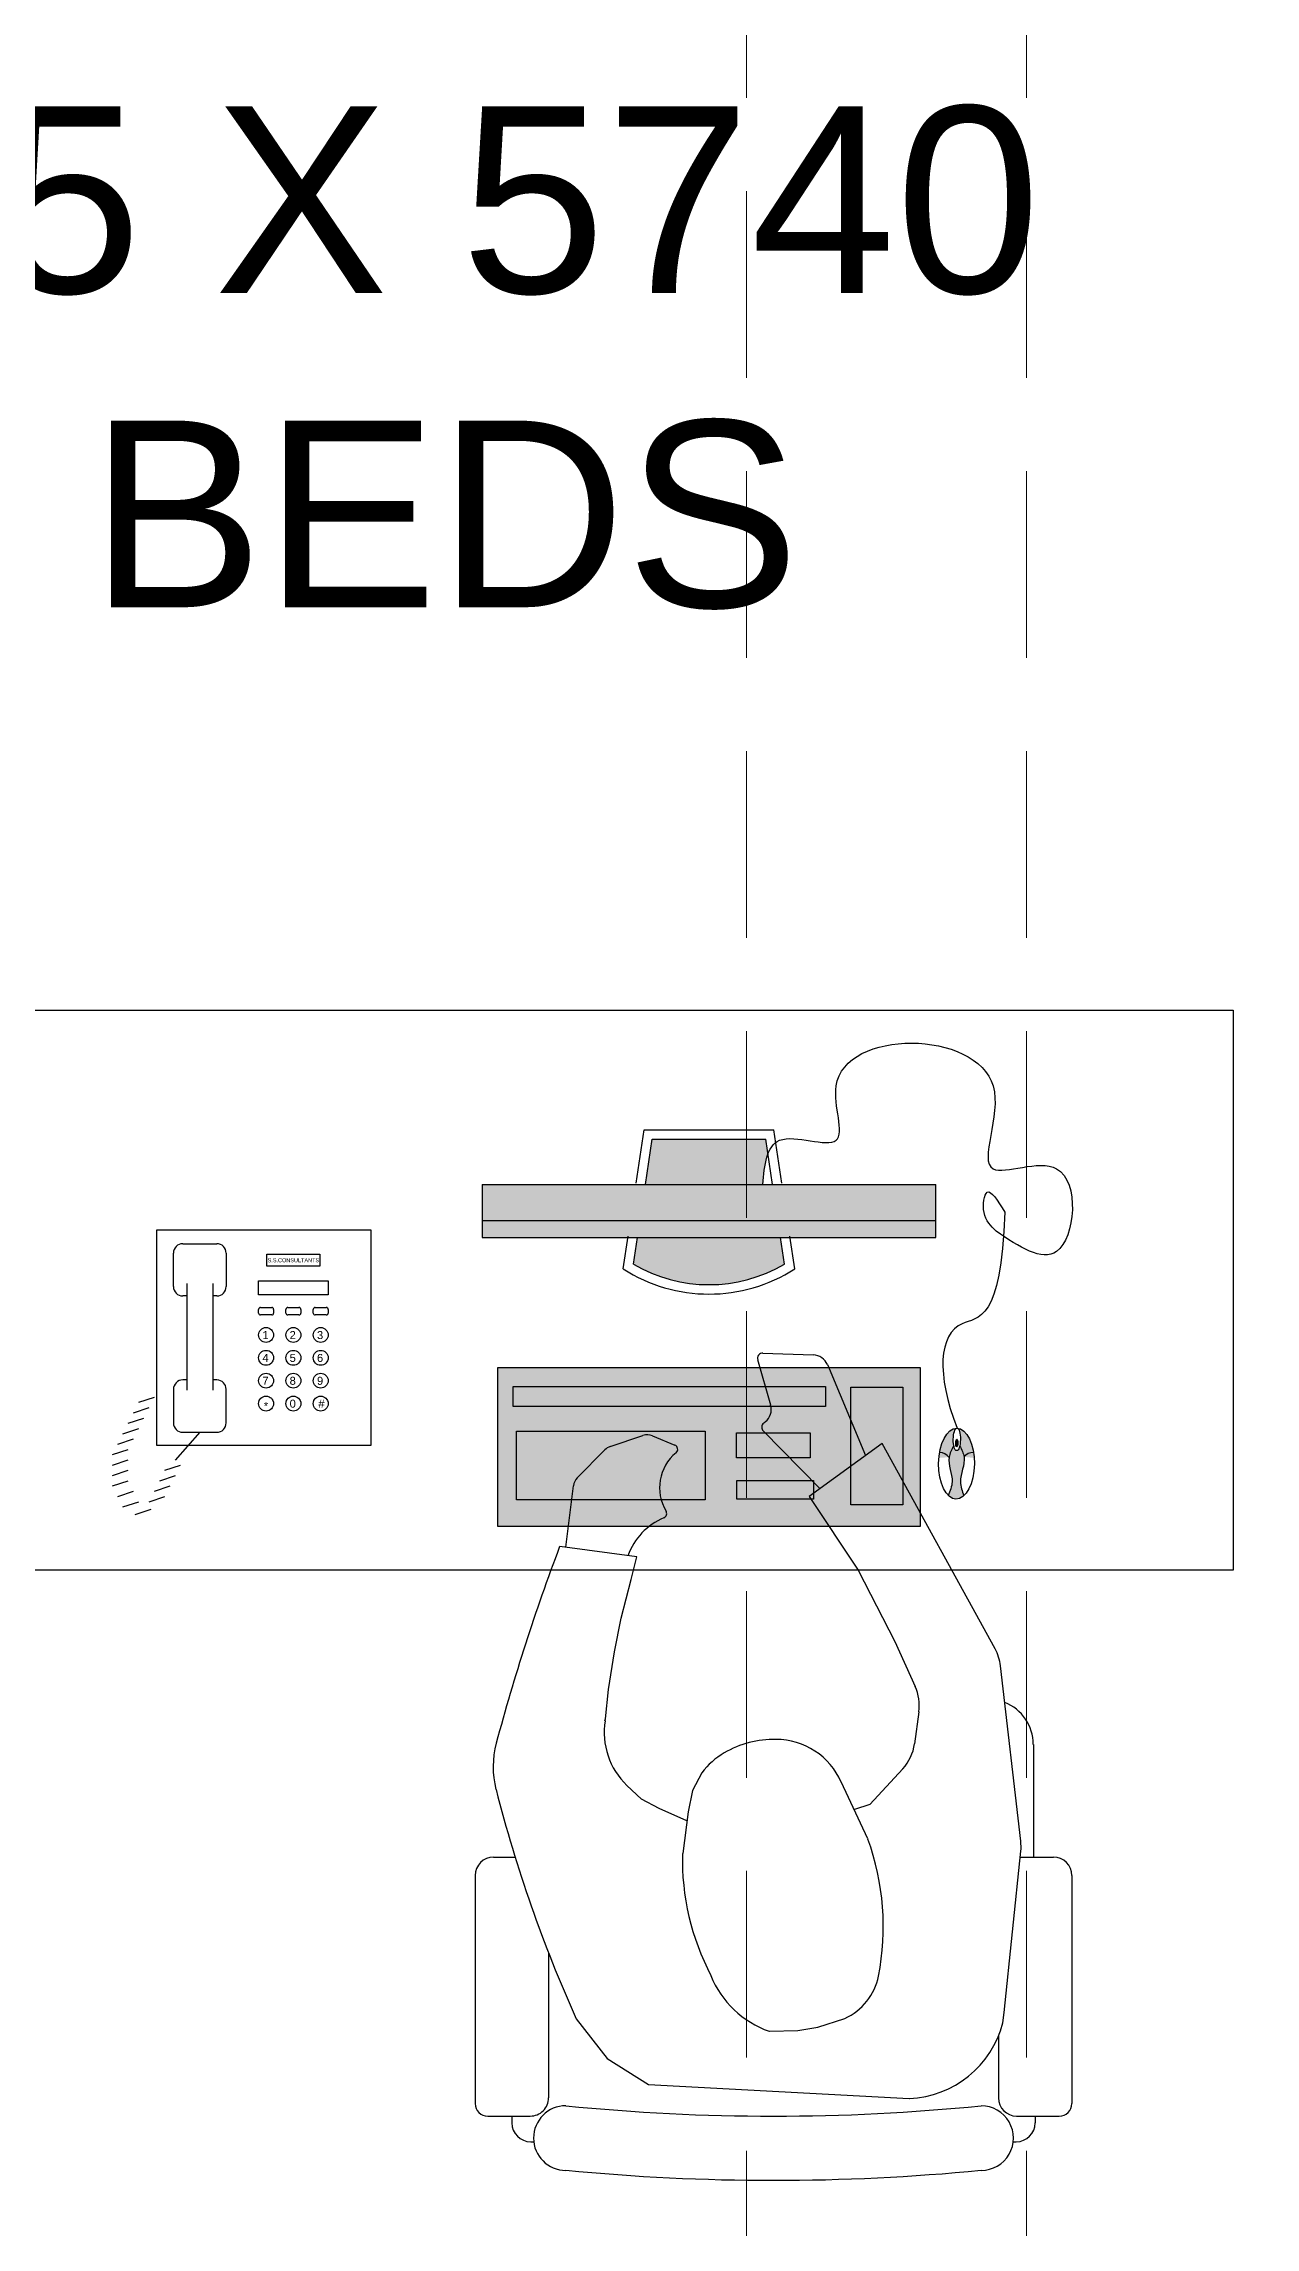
# Model space of a CAD drawing. Extents: x 11034434 to 11724204, y -4674497 to -3911811.
# Drawn here: x 11654036 to 11655334, y -4575535 to -4573195 of the extents above; entities that cross this region are included whole.
import ezdxf

# ---------------------------------------------------------------- set-up
doc = ezdxf.new("R2010")
doc.units = 0
doc.header["$MEASUREMENT"] = 0
doc.linetypes.add('CENTER', pattern=[0])
doc.linetypes.add('HIDDEN', pattern=[0.375, 0.25, -0.125])
doc.layers.get('0').update_dxf_attribs({"color": 251, "linetype": 'CONTINUOUS'})
for name, color, linetype in [('BEAM', 251, 'CONTINUOUS'), ('HATCH', 251, 'CONTINUOUS'), ('HS', 251, 'CONTINUOUS')]:
    doc.layers.add(name, color=color, linetype=linetype)
doc.styles.add('ARIAL', font='arial.ttf', dxfattribs={"width": 0.75})
doc.styles.get("Standard").update_dxf_attribs({"font": 'arial.ttf'})

msp = doc.modelspace()

# ---------------------------------------------------------------- hatches: boundary and pattern name
h = msp.add_hatch(color=256)
h.dxf.hatch_style = 1
h.paths.add_polyline_path([(11654829.7, -4574502.6), (11654825.4, -4574474.3), (11654672, -4574474.3), (11654667.7, -4574502.6, 0.272996)])
edge = h.paths.add_edge_path()
edge.add_spline(control_points=[(11654806.3, -4574417.5), (11654807.5, -4574405.7), (11654808.6, -4574393.9), (11654811.9, -4574384.9)], knot_values=[0, 0, 0, 0, 28.674754, 28.674754, 28.674754, 28.674754], degree=3, periodic=0)
edge.add_line((11654811.9, -4574384.9), (11654809.5, -4574368.9))
edge.add_line((11654809.5, -4574368.9), (11654688, -4574368.9))
edge.add_line((11654688, -4574368.9), (11654680.6, -4574417.5))
edge.add_line((11654680.6, -4574417.5), (11654806.3, -4574417.5))
h = msp.add_hatch(color=256)
h.dxf.hatch_style = 1
h.paths.add_polyline_path([(11654991.7, -4574417.5), (11654505.7, -4574417.5), (11654505.7, -4574456), (11654991.7, -4574456)])
h = msp.add_hatch(color=254)
h.dxf.hatch_style = 1
h.set_gradient(color1=(209, 209, 209), color2=(191, 191, 191), one_color=1, tint=0.75, name='INVCYLINDER')
h.paths.add_polyline_path([(11654505.7, -4574474.3), (11654505.7, -4574456), (11654991.7, -4574456), (11654991.7, -4574474.3)])
h = msp.add_hatch(color=256)
h.dxf.hatch_style = 1
h.paths.add_polyline_path([(11654956.5, -4574634.7), (11654900.9, -4574634.7), (11654900.9, -4574760.5), (11654956.5, -4574760.5)], flags=16)
h.paths.add_polyline_path([(11654744.7, -4574681.7), (11654542.6, -4574681.7), (11654542.6, -4574755.4), (11654744.7, -4574755.4)], flags=0)
h.paths.add_polyline_path([(11654873.7, -4574634), (11654538.8, -4574634), (11654538.8, -4574655.4), (11654873.7, -4574655.4)], flags=16)
h.paths.add_polyline_path([(11654975, -4574613.6), (11654522.5, -4574613.6), (11654522.5, -4574784), (11654975, -4574784)])
h.paths.add_polyline_path([(11654857.1, -4574683.5), (11654857.1, -4574710.1), (11654778.3, -4574710.1), (11654778.3, -4574683.5)], flags=0)
h.paths.add_polyline_path([(11654538.8, -4574655.4), (11654538.8, -4574634), (11654873.7, -4574634), (11654873.7, -4574655.4)], flags=0)
h.paths.add_polyline_path([(11654860.8, -4574734.7), (11654860.8, -4574754.5), (11654778.7, -4574754.5), (11654778.7, -4574734.7)], flags=16)
h.paths.add_polyline_path([(11654900.9, -4574634.7), (11654956.5, -4574634.7), (11654956.5, -4574760.5), (11654900.9, -4574760.5)], flags=0)
h.paths.add_polyline_path([(11654744.7, -4574681.7), (11654744.7, -4574755.4), (11654542.6, -4574755.4), (11654542.6, -4574681.7)], flags=16)
h.paths.add_polyline_path([(11654857.1, -4574683.5), (11654778.3, -4574683.5), (11654778.3, -4574710.1), (11654857.1, -4574710.1)], flags=16)
h = msp.add_hatch(color=254)
h.dxf.hatch_style = 1
h.set_gradient(color1=(209, 209, 209), color2=(191, 191, 191), one_color=1, tint=0.75, name='INVCYLINDER')
h.paths.add_polyline_path([(11654956.5, -4574634.7), (11654900.9, -4574634.7), (11654900.9, -4574760.5), (11654956.5, -4574760.5)])
h.paths.add_polyline_path([(11654744.7, -4574681.7), (11654542.6, -4574681.7), (11654542.6, -4574755.4), (11654744.7, -4574755.4)])
h.paths.add_polyline_path([(11654873.7, -4574634), (11654538.8, -4574634), (11654538.8, -4574655.4), (11654873.7, -4574655.4)])
h.paths.add_polyline_path([(11654857.1, -4574683.5), (11654778.3, -4574683.5), (11654778.3, -4574710.1), (11654857.1, -4574710.1)])
h.paths.add_polyline_path([(11654860.8, -4574734.7), (11654778.7, -4574734.7), (11654778.7, -4574754.5), (11654860.8, -4574754.5)])
h = msp.add_hatch(color=256)
h.dxf.hatch_style = 1
edge = h.paths.add_edge_path()
edge.add_arc((11655032.2, -4574717.9), 13.3, 89.2599, 139.4615, ccw=False)
edge.add_ellipse((11655014, -4574716.5), major_axis=(-0.5, -38), ratio=0.504094, start_angle=468.56, end_angle=540)
edge.add_ellipse((11655014.3, -4574690.5), major_axis=(-0.2, -12), ratio=0.321688, start_angle=0, end_angle=180, ccw=False)
edge.add_ellipse((11655014.3, -4574690.5), major_axis=(-0.2, -12), ratio=0.321688, start_angle=180, end_angle=360, ccw=False)
edge.add_ellipse((11655014, -4574716.5), major_axis=(-0.5, -38), ratio=0.504094, start_angle=540, end_angle=612.3014)
edge.add_arc((11654995.7, -4574717.9), 13.2, 38.5528, 89.1748, ccw=False)
edge.add_spline(control_points=[(11655006.1, -4574709.7), (11655004.8, -4574718.1), (11655012.5, -4574732.5), (11655007.2, -4574745.8), (11655005.2, -4574750.6)], knot_values=[0.469472, 0.469472, 0.469472, 0.469472, 1.407484, 1.952314, 1.952314, 1.952314, 1.952314], degree=3, periodic=0)
edge.add_ellipse((11655014, -4574716.5), major_axis=(-0.5, -38), ratio=0.504094, start_angle=334.232, end_angle=385.768)
edge.add_spline(control_points=[(11655021.9, -4574750.8), (11655020, -4574745.9), (11655015, -4574732.4), (11655023.4, -4574717.9), (11655022.1, -4574709.3)], knot_values=[0.450627, 0.450627, 0.450627, 0.450627, 0.995457, 1.95467, 1.95467, 1.95467, 1.95467], degree=3, periodic=0)
h = msp.add_hatch(color=256)
h.dxf.hatch_style = 1
edge = h.paths.add_edge_path()
edge.add_ellipse((11655014.2, -4574694.4), major_axis=(-0.03, -4.1), ratio=0.266102, start_angle=0, end_angle=360)
at = {"layer": 'HATCH', "ltscale": 500}
h = msp.add_hatch(color=251, dxfattribs=at)
h.dxf.hatch_style = 1
h.paths.add_polyline_path([(11633364, -4566323), (11633664, -4566323), (11633664, -4567223), (11633364, -4567223)])
h.paths.add_polyline_path([(11676774, -4570188), (11677674, -4570188), (11677674, -4570488), (11676774, -4570488)])
h.paths.add_polyline_path([(11651189, -4576253), (11651489, -4576253), (11651489, -4577153), (11651189, -4577153)])
h.paths.add_polyline_path([(11673574, -4576253), (11674174, -4576253), (11674174, -4576553), (11673574, -4576553)])
h.paths.add_polyline_path([(11629934, -4558133), (11630684, -4558133), (11630684, -4558433), (11629934, -4558433)])
h.paths.add_polyline_path([(11629934, -4561663), (11630834, -4561663), (11630834, -4561963), (11629934, -4561963)])
h.paths.add_polyline_path([(11666915.7, -4576153), (11667744, -4576153), (11667744, -4576453), (11666915.7, -4576453)])
h.paths.add_polyline_path([(11643159, -4575553), (11643459, -4575553), (11643459, -4576453), (11643159, -4576453)])
h.paths.add_polyline_path([(11636989, -4575703), (11637289, -4575703), (11637289, -4576453), (11636989, -4576453)])
h.paths.add_polyline_path([(11636664, -4576478), (11636964, -4576478), (11636964, -4577228), (11636664, -4577228)])
h.paths.add_polyline_path([(11629934, -4547263), (11630684, -4547263), (11630684, -4547563), (11629934, -4547563)])
h.paths.add_polyline_path([(11676774, -4547263), (11677674, -4547263), (11677674, -4547563), (11676774, -4547563)])
h.paths.add_polyline_path([(11629834, -4566323), (11630134, -4566323), (11630134, -4567223), (11629834, -4567223)])
h.paths.add_polyline_path([(11636664, -4575703), (11636964, -4575703), (11636964, -4576453), (11636664, -4576453)])
h.paths.add_polyline_path([(11676674, -4533533), (11676974, -4533533), (11676974, -4532554.7), (11676674, -4532554.7)])
h.paths.add_polyline_path([(11629934, -4554533), (11630684, -4554533), (11630684, -4554833), (11629934, -4554833)])
h.paths.add_polyline_path([(11658389, -4576253), (11658689, -4576253), (11658689, -4577153), (11658389, -4577153)])
h.paths.add_polyline_path([(11676774, -4527303), (11677674, -4527303), (11677674, -4527603), (11676774, -4527603)])
h.paths.add_polyline_path([(11676774, -4543663), (11677674, -4543663), (11677674, -4543963), (11676774, -4543963)])
h.paths.add_polyline_path([(11629934, -4550933), (11630684, -4550933), (11630684, -4551233), (11629934, -4551233)])
h.paths.add_polyline_path([(11661989, -4570223), (11662289, -4570223), (11662289, -4571123), (11661989, -4571123)])
h.paths.add_polyline_path([(11676774, -4550933), (11677674, -4550933), (11677674, -4551233), (11676774, -4551233)])
h.paths.add_polyline_path([(11634979, -4536533), (11635279, -4536533), (11635279, -4537133), (11634979, -4537133)])
h.paths.add_polyline_path([(11629934, -4536533), (11630834, -4536533), (11630834, -4536833), (11629934, -4536833)])
h.paths.add_polyline_path([(11676774, -4536533), (11677574, -4536533), (11677574, -4536833), (11676774, -4536833)])
h.paths.add_polyline_path([(11673574, -4565263), (11674272.9, -4565263), (11674272.9, -4565563), (11673574, -4565563)])
h.paths.add_polyline_path([(11670744, -4576153), (11671572.3, -4576153), (11671572.3, -4576453), (11670744, -4576453)])
h.paths.add_polyline_path([(11676774, -4558133), (11677674, -4558133), (11677674, -4558433), (11676774, -4558433)])
h.paths.add_polyline_path([(11634979, -4532933), (11635279, -4532933), (11635279, -4533533), (11634979, -4533533)])
h.paths.add_polyline_path([(11635304, -4532933), (11635604, -4532933), (11635604, -4533533), (11635304, -4533533)])
h.paths.add_polyline_path([(11631314, -4532633), (11631614, -4532633), (11631614, -4533533), (11631314, -4533533)])
h.paths.add_polyline_path([(11676774, -4576153), (11677674, -4576153), (11677674, -4576453), (11676774, -4576453)])
h.paths.add_polyline_path([(11649424, -4525003), (11649724, -4525003), (11649724, -4525903), (11649424, -4525903)])
h.paths.add_polyline_path([(11655454, -4525003), (11655754, -4525003), (11655754, -4525903), (11655454, -4525903)])
h.paths.add_polyline_path([(11633364, -4575703), (11633664, -4575703), (11633664, -4576453), (11633364, -4576453)])
h.paths.add_polyline_path([(11635304, -4536533), (11635604, -4536533), (11635604, -4537133), (11635304, -4537133)])
h.paths.add_polyline_path([(11646124, -4525003), (11646424, -4525003), (11646424, -4525903), (11646124, -4525903)])
h.paths.add_polyline_path([(11631314, -4526753), (11631614, -4526753), (11631614, -4527503), (11631314, -4527503)])
h.paths.add_polyline_path([(11634979, -4540133), (11635279, -4540133), (11635279, -4540733), (11634979, -4540733)])
h.paths.add_polyline_path([(11635304, -4540733), (11635604, -4540733), (11635604, -4540133), (11635304, -4540133)])
h.paths.add_polyline_path([(11633364, -4561213), (11633664, -4561213), (11633664, -4561963), (11633364, -4561963)])
h.paths.add_polyline_path([(11634979, -4526753), (11635279, -4526753), (11635279, -4527503), (11634979, -4527503)])
h.paths.add_polyline_path([(11632914, -4576478), (11633664, -4576478), (11633664, -4576778), (11632914, -4576778)])
h.paths.add_polyline_path([(11661989, -4576253), (11662289, -4576253), (11662289, -4577153), (11661989, -4577153)])
h.paths.add_polyline_path([(11633364, -4570223), (11633664, -4570223), (11633664, -4570973), (11633364, -4570973)])
h.paths.add_polyline_path([(11654789, -4576253), (11655089, -4576253), (11655089, -4577153), (11654789, -4577153)])
h.paths.add_polyline_path([(11676774, -4540133), (11677674, -4540133), (11677674, -4540433), (11676774, -4540433)])
h.paths.add_polyline_path([(11629934, -4543663), (11630684, -4543663), (11630684, -4543963), (11629934, -4543963)])
h.paths.add_polyline_path([(11670744, -4576478), (11671344, -4576478), (11671344, -4576778), (11670744, -4576778)])
h.paths.add_polyline_path([(11629659, -4576478), (11630409, -4576478), (11630409, -4576778), (11629659, -4576778)])
h.paths.add_polyline_path([(11667144, -4576478), (11667744, -4576478), (11667744, -4576778), (11667144, -4576778)])
h.paths.add_polyline_path([(11630834, -4540133), (11629934, -4540133), (11629934, -4540433), (11630834, -4540433)])
h.paths.add_polyline_path([(11643159, -4570223), (11643459, -4570223), (11643459, -4571123), (11643159, -4571123)])
h.paths.add_polyline_path([(11647589, -4576253), (11647889, -4576253), (11647889, -4577153), (11647589, -4577153)])
h.paths.add_polyline_path([(11667444, -4570223), (11667744, -4570223), (11667744, -4571123), (11667444, -4571123)])
h.paths.add_polyline_path([(11676774, -4561663), (11677674, -4561663), (11677674, -4561963), (11676774, -4561963)])
h.paths.add_polyline_path([(11676774, -4566923), (11677752.3, -4566923), (11677752.3, -4567223), (11676774, -4567223)])
h.paths.add_polyline_path([(11637734, -4526603), (11638034, -4526603), (11638034, -4527503), (11637734, -4527503)])
edge = h.paths.add_edge_path()
edge.add_line((11658239, -4526603), (11658239, -4527503))
edge.add_line((11670744, -4567223), (11671722.3, -4567223))
edge.add_line((11636664, -4561213), (11636664, -4561963))
edge.add_line((11658539, -4533533), (11658539, -4532633))
edge.add_line((11636964, -4570973), (11636964, -4570223))
edge.add_line((11636989, -4570223), (11636989, -4570973))
h.paths.add_polyline_path([(11655454, -4566923), (11656354, -4566923), (11656354, -4567223), (11655454, -4567223)], flags=17)
h.paths.add_polyline_path([(11640094, -4566323), (11640394, -4566323), (11640394, -4567223), (11640094, -4567223)], flags=17)
h.paths.add_polyline_path([(11636989, -4566473), (11637289, -4566473), (11637289, -4567223), (11636989, -4567223)], flags=17)
h.paths.add_polyline_path([(11636989, -4570223), (11637289, -4570223), (11637289, -4570973), (11636989, -4570973)], flags=17)
h.paths.add_polyline_path([(11645445.7, -4566923), (11646424, -4566923), (11646424, -4567223), (11645445.7, -4567223)], flags=17)
h.paths.add_polyline_path([(11647249.9, -4570223), (11648228.1, -4570223), (11648228.1, -4570523), (11647249.9, -4570523)], flags=17)
h.paths.add_polyline_path([(11660814, -4566923), (11661714, -4566923), (11661714, -4567223), (11660814, -4567223)], flags=17)
h.paths.add_polyline_path([(11649424, -4566923), (11650402.3, -4566923), (11650402.3, -4567223), (11649424, -4567223)], flags=17)
h.paths.add_polyline_path([(11666844, -4566923), (11667744, -4566923), (11667744, -4567223), (11666844, -4567223)], flags=17)
h.paths.add_polyline_path([(11636664, -4566473), (11636964, -4566473), (11636964, -4567223), (11636664, -4567223)], flags=17)
h.paths.add_polyline_path([(11636664, -4570223), (11636964, -4570223), (11636964, -4570973), (11636664, -4570973)], flags=17)
h.paths.add_polyline_path([(11660814, -4540133), (11661714, -4540133), (11661714, -4540433), (11660814, -4540433)], flags=17)
h.paths.add_polyline_path([(11655454, -4532933), (11655754, -4532933), (11655754, -4533533), (11655454, -4533533)], flags=16)
h.paths.add_polyline_path([(11655454, -4547263), (11656354, -4547263), (11656354, -4547563), (11655454, -4547563)], flags=17)
h.paths.add_polyline_path([(11652224, -4531073), (11652824, -4531073), (11652824, -4531373), (11652224, -4531373)], flags=17)
h.paths.add_polyline_path([(11652224, -4533233), (11652824, -4533233), (11652824, -4533533), (11652224, -4533533)], flags=16)
h.paths.add_polyline_path([(11660814, -4561663), (11661714, -4561663), (11661714, -4561963), (11660814, -4561963)], flags=17)
h.paths.add_polyline_path([(11636664, -4561213), (11636964, -4561213), (11636964, -4561963), (11636664, -4561963)], flags=17)
h.paths.add_polyline_path([(11646424, -4551233), (11645524, -4551233), (11645524, -4550933), (11646424, -4550933)], flags=17)
h.paths.add_polyline_path([(11639494, -4558133), (11640394, -4558133), (11640394, -4558433), (11639494, -4558433)], flags=17)
h.paths.add_polyline_path([(11646124, -4561363), (11646424, -4561363), (11646424, -4562263), (11646124, -4562263)], flags=17)
h.paths.add_polyline_path([(11639494, -4561663), (11640394, -4561663), (11640394, -4561963), (11639494, -4561963)], flags=17)
h.paths.add_polyline_path([(11655454, -4558133), (11656354, -4558133), (11656354, -4558433), (11655454, -4558433)], flags=17)
h.paths.add_polyline_path([(11636989, -4561213), (11637289, -4561213), (11637289, -4561963), (11636989, -4561963)], flags=17)
h.paths.add_polyline_path([(11639494, -4554533), (11640394, -4554533), (11640394, -4554833), (11639494, -4554833)], flags=17)
h.paths.add_polyline_path([(11660814, -4543663), (11661714, -4543663), (11661714, -4543963), (11660814, -4543963)], flags=17)
h.paths.add_polyline_path([(11660814, -4554533), (11661714, -4554533), (11661714, -4554833), (11660814, -4554833)], flags=17)
h.paths.add_polyline_path([(11660814, -4550933), (11661714, -4550933), (11661714, -4551233), (11660814, -4551233)], flags=17)
h.paths.add_polyline_path([(11664314, -4565263), (11664914, -4565263), (11664914, -4565563), (11664314, -4565563)], flags=17)
h.paths.add_polyline_path([(11670744, -4547263), (11671644, -4547263), (11671644, -4547563), (11670744, -4547563)], flags=17)
h.paths.add_polyline_path([(11666844, -4547263), (11667744, -4547263), (11667744, -4547563), (11666844, -4547563)], flags=17)
h.paths.add_polyline_path([(11649424, -4554233), (11649724, -4554233), (11649724, -4555133), (11649424, -4555133)], flags=17)
h.paths.add_polyline_path([(11655454, -4554533), (11656354, -4554533), (11656354, -4554833), (11655454, -4554833)], flags=17)
h.paths.add_polyline_path([(11670744, -4566923), (11671722.3, -4566923), (11671722.3, -4567223), (11670744, -4567223)], flags=17)
h.paths.add_polyline_path([(11646124, -4554233), (11646424, -4554233), (11646424, -4555133), (11646124, -4555133)], flags=17)
h.paths.add_polyline_path([(11667444, -4554233), (11667744, -4554233), (11667744, -4555133), (11667444, -4555133)], flags=17)
h.paths.add_polyline_path([(11649424, -4547263), (11650324, -4547263), (11650324, -4547563), (11649424, -4547563)], flags=17)
h.paths.add_polyline_path([(11662541.5, -4533233), (11663441.5, -4533233), (11663441.5, -4533533), (11662541.5, -4533533)], flags=17)
h.paths.add_polyline_path([(11666844, -4533233), (11667744, -4533233), (11667744, -4533533), (11666844, -4533533)], flags=17)
h.paths.add_polyline_path([(11670744, -4533233), (11671644, -4533233), (11671644, -4533533), (11670744, -4533533)], flags=17)
h.paths.add_polyline_path([(11655454, -4550933), (11656354, -4550933), (11656354, -4551233), (11655454, -4551233)], flags=17)
h.paths.add_polyline_path([(11649424, -4550933), (11650324, -4550933), (11650324, -4551233), (11649424, -4551233)], flags=17)
h.paths.add_polyline_path([(11642994, -4565263), (11643594, -4565263), (11643594, -4565563), (11642994, -4565563)], flags=17)
h.paths.add_polyline_path([(11655454, -4540133), (11656354, -4540133), (11656354, -4540433), (11655454, -4540433)], flags=17)
h.paths.add_polyline_path([(11639494, -4550933), (11640394, -4550933), (11640394, -4551233), (11639494, -4551233)], flags=17)
h.paths.add_polyline_path([(11670744, -4550933), (11671644, -4550933), (11671644, -4551233), (11670744, -4551233)], flags=17)
h.paths.add_polyline_path([(11666844, -4550933), (11667744, -4550933), (11667744, -4551233), (11666844, -4551233)], flags=17)
h.paths.add_polyline_path([(11670744, -4554233), (11671044, -4554233), (11671044, -4555133), (11670744, -4555133)], flags=17)
h.paths.add_polyline_path([(11649424, -4557833), (11649724, -4557833), (11649724, -4558733), (11649424, -4558733)], flags=17)
h.paths.add_polyline_path([(11670744, -4561363), (11671044, -4561363), (11671044, -4562263), (11670744, -4562263)], flags=17)
h.paths.add_polyline_path([(11655454, -4543663), (11656354, -4543663), (11656354, -4543963), (11655454, -4543963)], flags=17)
h.paths.add_polyline_path([(11667444, -4543363), (11667744, -4543363), (11667744, -4544263), (11667444, -4544263)], flags=17)
h.paths.add_polyline_path([(11670744, -4543363), (11671044, -4543363), (11671044, -4544263), (11670744, -4544263)], flags=17)
h.paths.add_polyline_path([(11645524, -4547263), (11646424, -4547263), (11646424, -4547563), (11645524, -4547563)], flags=17)
h.paths.add_polyline_path([(11660618.7, -4547262.8), (11661714, -4547263), (11661714, -4547563), (11660618.7, -4547562.8)], flags=17)
h.paths.add_polyline_path([(11639494, -4547263), (11640394, -4547263), (11640394, -4547563), (11639494, -4547563)], flags=17)
h.paths.add_polyline_path([(11654449.9, -4570223), (11655428.1, -4570223), (11655428.1, -4570523), (11654449.9, -4570523)], flags=17)
h.paths.add_polyline_path([(11646124, -4557833), (11646424, -4557833), (11646424, -4558733), (11646124, -4558733)], flags=17)
h.paths.add_polyline_path([(11641979, -4527503), (11642279, -4527503), (11642279, -4526703), (11641979, -4526703)], flags=17)
h.paths.add_polyline_path([(11670744, -4539833), (11671044, -4539833), (11671044, -4540733), (11670744, -4540733)], flags=17)
h.paths.add_polyline_path([(11646124, -4530473), (11646424, -4530473), (11646424, -4531373), (11646124, -4531373)], flags=17)
h.paths.add_polyline_path([(11660814, -4536533), (11661714, -4536533), (11661714, -4536833), (11660814, -4536833)], flags=17)
h.paths.add_polyline_path([(11655454, -4530473), (11655754, -4530473), (11655754, -4531373), (11655454, -4531373)], flags=17)
h.paths.add_polyline_path([(11641979, -4532633), (11642279, -4532633), (11642279, -4533533), (11641979, -4533533)], flags=17)
h.paths.add_polyline_path([(11658239, -4532633), (11658539, -4532633), (11658539, -4533533), (11658239, -4533533)], flags=16)
h.paths.add_polyline_path([(11639494, -4536533), (11640394, -4536533), (11640394, -4536833), (11639494, -4536833)], flags=17)
h.paths.add_polyline_path([(11649424, -4536533), (11650069, -4536533), (11650069, -4536833), (11649424, -4536833)], flags=17)
h.paths.add_polyline_path([(11637734, -4532633), (11638034, -4532633), (11638034, -4533533), (11637734, -4533533)], flags=17)
h.paths.add_polyline_path([(11667444, -4526603), (11667744, -4526603), (11667744, -4527503), (11667444, -4527503)], flags=17)
h.paths.add_polyline_path([(11646124, -4532633), (11646424, -4532633), (11646424, -4533533), (11646124, -4533533)], flags=17)
h.paths.add_polyline_path([(11662841.5, -4526603), (11663141.5, -4526603), (11663141.5, -4527503), (11662841.5, -4527503)], flags=17)
h.paths.add_polyline_path([(11670744, -4536533), (11671644, -4536533), (11671644, -4536833), (11670744, -4536833)], flags=17)
h.paths.add_polyline_path([(11646124, -4543363), (11646424, -4543363), (11646424, -4544263), (11646124, -4544263)], flags=17)
h.paths.add_polyline_path([(11639494, -4540133), (11640394, -4540133), (11640394, -4540433), (11639494, -4540433)], flags=17)
h.paths.add_polyline_path([(11658239, -4526603), (11658539, -4526603), (11658539, -4527503), (11658239, -4527503)], flags=17)
h.paths.add_polyline_path([(11666844, -4536533), (11667744, -4536533), (11667744, -4536833), (11666844, -4536833)], flags=17)
h.paths.add_polyline_path([(11670744, -4526603), (11671044, -4526603), (11671044, -4527503), (11670744, -4527503)], flags=17)
h.paths.add_polyline_path([(11658049.9, -4570223), (11659028.1, -4570223), (11659028.1, -4570523), (11658049.9, -4570523)], flags=17)
h.paths.add_polyline_path([(11655454, -4536533), (11656354, -4536533), (11656354, -4536833), (11655454, -4536833)], flags=17)
h.paths.add_polyline_path([(11655454, -4561663), (11656354, -4561663), (11656354, -4561963), (11655454, -4561963)], flags=17)
h.paths.add_polyline_path([(11649424, -4539833), (11649724, -4539833), (11649724, -4540733), (11649424, -4540733)], flags=17)
h.paths.add_polyline_path([(11660814, -4558133), (11661714, -4558133), (11661714, -4558433), (11660814, -4558433)], flags=17)
h.paths.add_polyline_path([(11646124, -4540733), (11646424, -4540733), (11646424, -4539835.4), (11646124, -4539835.4)], flags=17)
h.paths.add_polyline_path([(11667444, -4557833), (11667744, -4557833), (11667744, -4558733), (11667444, -4558733)], flags=17)
h.paths.add_polyline_path([(11649424, -4561363), (11649724, -4561363), (11649724, -4562263), (11649424, -4562263)], flags=17)
h.paths.add_polyline_path([(11670744, -4557833), (11671044, -4557833), (11671044, -4558733), (11670744, -4558733)], flags=17)
h.paths.add_polyline_path([(11645445.7, -4536533), (11646424, -4536533), (11646424, -4536833), (11645445.7, -4536833)], flags=17)
h.paths.add_polyline_path([(11667444, -4561363), (11667744, -4561363), (11667744, -4562263), (11667444, -4562263)], flags=17)
h.paths.add_polyline_path([(11649424, -4543363), (11649724, -4543363), (11649724, -4544263), (11649424, -4544263)], flags=17)
h.paths.add_polyline_path([(11639494, -4543663), (11640394, -4543663), (11640394, -4543963), (11639494, -4543963)], flags=17)
h.paths.add_polyline_path([(11667444, -4539833), (11667744, -4539833), (11667744, -4540733), (11667444, -4540733)], flags=17)
h.paths.add_polyline_path([(11671044, -4570280.2), (11670744, -4570280.2), (11670744, -4571201.3), (11671044, -4571201.3)])
at = {"layer": 'HS', "linetype": 'CENTER', "ltscale": 500, "true_color": 0x636466}
h = msp.add_hatch(dxfattribs=at)
h.set_pattern_fill('ANSI31', color=251, scale=10)
h.set_pattern_definition([(45, (11649584.3326, -4576357.0299), (-0.88388348, 0.88388348), [])])
h.paths.add_polyline_path([(11651189, -4576253), (11650503, -4576253, -0.135626), (11650476.5, -4576253), (11649058, -4576253), (11649058, -4576453), (11651189, -4576453)])
h.paths.add_polyline_path([(11648158, -4576253), (11647889, -4576253), (11647889, -4576453), (11648158, -4576453)])
h.paths.add_polyline_path([(11651758, -4576253), (11651489, -4576253), (11651489, -4576453), (11651758, -4576453)])
h.paths.add_polyline_path([(11654789, -4576253), (11654734.8, -4576253), (11654734.8, -4576353.3), (11653786.7, -4576352.7), (11653786.8, -4576253), (11653703.4, -4576253), (11653703.4, -4576353), (11652755.3, -4576353), (11652755.4, -4576253), (11652658, -4576253), (11652658, -4576453), (11654789, -4576453)])
h.paths.add_polyline_path([(11655358, -4576253), (11655089, -4576253), (11655089, -4576453), (11655358, -4576453)])
h.paths.add_polyline_path([(11658389, -4576253), (11657739, -4576253, -0.135626), (11657712.5, -4576253), (11657300.1, -4576253, -0.135626), (11657273.5, -4576253), (11656258, -4576253), (11656258, -4576453), (11658389, -4576453)])
h.paths.add_polyline_path([(11660873.5, -4576253), (11659930, -4576253, -0.135626), (11659903.5, -4576253), (11658689, -4576253), (11658689, -4576453), (11660873.5, -4576453)])
h.paths.add_polyline_path([(11661989, -4576253), (11661773.5, -4576253), (11661773.5, -4576453), (11661989, -4576453)])
h.paths.add_polyline_path([(11637679.9, -4567158), (11637664.9, -4567158), (11637664.9, -4567123), (11637619.9, -4567123), (11637289, -4567123), (11637289, -4567223), (11637619.9, -4567223), (11637664.9, -4567223), (11637664.9, -4567220.5, 0.414214), (11637677.4, -4567208)])

# ---------------------------------------------------------------- linework, layer by layer
at = {"lineweight": 25, "ltscale": 500}
for p, q in [((11653010.4, -4574230.6, 0), (11655310.3, -4574230.6, 0)), ((11655310.3, -4574230.6, 0), (11655310.3, -4574830.6, 0)), ((11655310.3, -4574830.6, 0), (11653010.4, -4574830.6, 0))]:
    msp.add_line(p, q, dxfattribs=at)
at = {"lineweight": 25}
for p, q in [((11654670.6, -4574416), (11654679.3, -4574358.8)), ((11654679.3, -4574358.8), (11654818.2, -4574358.8)), ((11654680.6, -4574417.5), (11654688, -4574368.9)), ((11654688, -4574368.9), (11654809.5, -4574368.9)), ((11654816.8, -4574417.5), (11654809.5, -4574368.9)), ((11654826.9, -4574416), (11654818.2, -4574358.8)), ((11654505.7, -4574417.5), (11654991.7, -4574417.5)), ((11654505.7, -4574417.5), (11654505.7, -4574474.3)), ((11654991.7, -4574474.3), (11654991.7, -4574417.5)), ((11654156.9, -4574466.3, 0), (11654156.9, -4574696.6, 0)), ((11654386.9, -4574466.3, 0), (11654156.9, -4574466.3, 0)), ((11654386.9, -4574696.6, 0), (11654386.9, -4574466.3, 0)), ((11654505.7, -4574456), (11654991.7, -4574456)), ((11654505.7, -4574474.3), (11654991.7, -4574474.3)), ((11654656.7, -4574507.7), (11654662, -4574472.7)), ((11654667.7, -4574502.6), (11654672, -4574474.3)), ((11654829.7, -4574502.6), (11654825.4, -4574474.3)), ((11654840.7, -4574507.7), (11654835.4, -4574472.7)), ((11654174.9, -4574526.8, 0), (11654174.9, -4574490.8, 0)), ((11654184.9, -4574480.8, 0), (11654221.4, -4574480.8, 0)), ((11654231.4, -4574490.8, 0), (11654231.4, -4574526.8, 0)), ((11654275, -4574491.9), (11654331.9, -4574491.9)), ((11654275, -4574505), (11654275, -4574491.9)), ((11654331.9, -4574491.9), (11654331.9, -4574505)), ((11654266.2, -4574520.6), (11654340.7, -4574520.6)), ((11654266.2, -4574535.6), (11654266.2, -4574520.6)), ((11654331.9, -4574505), (11654275, -4574505)), ((11654340.7, -4574520.6), (11654340.7, -4574535.6)), ((11654189.1, -4574536.8, 0), (11654184.9, -4574536.8, 0)), ((11654189.1, -4574523.4, 0), (11654189.1, -4574637.7, 0)), ((11654221.4, -4574536.8, 0), (11654217.1, -4574536.8, 0)), ((11654217.2, -4574523.4, 0), (11654217.2, -4574637.7, 0)), ((11654340.7, -4574535.6), (11654266.2, -4574535.6)), ((11654266.2, -4574555.2, 0), (11654266.2, -4574551.2, 0)), ((11654268.2, -4574549.2, 0), (11654280.2, -4574549.2, 0)), ((11654280.2, -4574557.2, 0), (11654268.2, -4574557.2, 0)), ((11654282.2, -4574551.2, 0), (11654282.2, -4574555.2, 0)), ((11654295.4, -4574555.2, 0), (11654295.4, -4574551.2, 0)), ((11654297.4, -4574549.2, 0), (11654309.4, -4574549.2, 0)), ((11654309.4, -4574557.2, 0), (11654297.4, -4574557.2, 0)), ((11654311.4, -4574551.2, 0), (11654311.4, -4574555.2, 0)), ((11654324.7, -4574555.2, 0), (11654324.7, -4574551.2, 0)), ((11654326.7, -4574549.2, 0), (11654338.7, -4574549.2, 0)), ((11654338.7, -4574557.2, 0), (11654326.7, -4574557.2, 0)), ((11654340.7, -4574551.2, 0), (11654340.7, -4574555.2, 0)), ((11654522.5, -4574613.6), (11654975, -4574613.6)), ((11654522.5, -4574784), (11654522.5, -4574613.6)), ((11654814.9, -4574653.7), (11654800.9, -4574605.3)), ((11654806.6, -4574598), (11654860.5, -4574599.9)), ((11654875.6, -4574610.4), (11654916.4, -4574707.6)), ((11654975, -4574613.6), (11654975, -4574784)), ((11654174.9, -4574636.8, 0), (11654174.9, -4574672.9, 0)), ((11654189.1, -4574626.8, 0), (11654184.9, -4574626.8, 0)), ((11654221.4, -4574626.8, 0), (11654217.1, -4574626.8, 0)), ((11654231.4, -4574672.9, 0), (11654231.4, -4574636.8, 0)), ((11654538.8, -4574634), (11654873.7, -4574634)), ((11654538.8, -4574655.4), (11654538.8, -4574634)), ((11654873.7, -4574634), (11654873.7, -4574655.4)), ((11654900.9, -4574634.7), (11654956.5, -4574634.7)), ((11654900.9, -4574760.5), (11654900.9, -4574634.7)), ((11654956.5, -4574634.7), (11654956.5, -4574760.5)), ((11654148.6, -4574656.7, 0), (11654131.8, -4574662.3, 0)), ((11654154.2, -4574645.5, 0), (11654137.4, -4574651.1, 0)), ((11654873.7, -4574655.4), (11654538.8, -4574655.4)), ((11654137.4, -4574679.2, 0), (11654120.5, -4574684.8, 0)), ((11654143, -4574668, 0), (11654126.1, -4574673.6, 0)), ((11654203.2, -4574682.9, 0), (11654176.6, -4574712.8, 0)), ((11654184.9, -4574682.9, 0), (11654221.4, -4574682.9, 0)), ((11654542.6, -4574681.7), (11654744.7, -4574681.7)), ((11654542.6, -4574755.4), (11654542.6, -4574681.7)), ((11654744.7, -4574681.7), (11654744.7, -4574755.4)), ((11654778.3, -4574683.5), (11654857.1, -4574683.5)), ((11654778.3, -4574710.1), (11654778.3, -4574683.5)), ((11654867.5, -4574743.2), (11654806.9, -4574681.5)), ((11654807.4, -4574673.1), (11654809.1, -4574671.8)), ((11654857.1, -4574683.5), (11654857.1, -4574710.1)), ((11654126.1, -4574701.6, 0), (11654109.3, -4574707.2, 0)), ((11654131.8, -4574690.4, 0), (11654114.9, -4574696, 0)), ((11654156.9, -4574696.6, 0), (11654386.9, -4574696.6, 0)), ((11654607.6, -4574731.6), (11654637.1, -4574701.8)), ((11654642.9, -4574698.2), (11654677.9, -4574686.4)), ((11654688.3, -4574686.7), (11654712.2, -4574696.6)), ((11654934.2, -4574695), (11654856.1, -4574751.8)), ((11655055.3, -4574915), (11654934.2, -4574695)), ((11654126.1, -4574712.8, 0), (11654109.3, -4574718.4, 0)), ((11654126.1, -4574724, 0), (11654109.3, -4574729.6, 0)), ((11654176.6, -4574729.6, 0), (11654159.8, -4574735.2, 0)), ((11654182.2, -4574718.4, 0), (11654165.4, -4574724, 0)), ((11654857.1, -4574710.1), (11654778.3, -4574710.1)), ((11654126.1, -4574735.2, 0), (11654109.3, -4574740.8, 0)), ((11654131.8, -4574746.4, 0), (11654114.9, -4574752, 0)), ((11654165.4, -4574752, 0), (11654148.6, -4574757.7, 0)), ((11654171, -4574740.8, 0), (11654154.2, -4574746.4, 0)), ((11654595.5, -4574806.1), (11654603.5, -4574740.2)), ((11654778.7, -4574734.7), (11654860.8, -4574734.7)), ((11654778.7, -4574754.5), (11654778.7, -4574734.7)), ((11654860.8, -4574754.5), (11654778.7, -4574754.5)), ((11654856.1, -4574751.8), (11654908.7, -4574830.6)), ((11654860.8, -4574734.7), (11654860.8, -4574754.5)), ((11654137.4, -4574757.7, 0), (11654120.5, -4574763.3, 0)), ((11654150.6, -4574765.6, 0), (11654133.7, -4574771.2, 0)), ((11654744.7, -4574755.4), (11654542.6, -4574755.4)), ((11654956.5, -4574760.5), (11654900.9, -4574760.5)), ((11654975, -4574784), (11654522.5, -4574784)), ((11654671.6, -4574816.4), (11654588.8, -4574805.4)), ((11654665.2, -4574840.7), (11654671.6, -4574816.4)), ((11654654.6, -4574881.9), (11654665.2, -4574840.7)), ((11654908.7, -4574830.6), (11654947.8, -4574907.2)), ((11654647.5, -4574918.1), (11654654.6, -4574881.9)), ((11654641.2, -4574958.6), (11654647.5, -4574918.1)), ((11654947.8, -4574907.2), (11654969.7, -4574955.3)), ((11655082.7, -4575121.1), (11655061.1, -4574933.1)), ((11654637.7, -4574989.8), (11654641.2, -4574958.6)), ((11654973.6, -4574982.3), (11654968.9, -4575016.8)), ((11654637.3, -4574992.1), (11654637.7, -4574989.8)), ((11655096.3, -4575017.4), (11655096.3, -4575138.1)), ((11654741.2, -4575047.8), (11654731.2, -4575066.9)), ((11654919, -4575118.7), (11654890.3, -4575057.6)), ((11654956.4, -4575043.4), (11654921.1, -4575081.8)), ((11654676.4, -4575076.2), (11654660.7, -4575061.3)), ((11654695.5, -4575086.1), (11654676.4, -4575076.2)), ((11654731.2, -4575066.9), (11654726.3, -4575089.6)), ((11654921.1, -4575081.8), (11654904.7, -4575087.1)), ((11654725.1, -4575099.3), (11654695.5, -4575086.1)), ((11654726.3, -4575089.6), (11654720.6, -4575134.4)), ((11654517.9, -4575138.1), (11654541, -4575138.1)), ((11655065, -4575304.6), (11655082.8, -4575131.7)), ((11655082.1, -4575138.1), (11655117.9, -4575138.1)), ((11654498.2, -4575157.8), (11654498.2, -4575402.3)), ((11655137.5, -4575157.8), (11655137.5, -4575402.3)), ((11654576.9, -4575240.9), (11654576.9, -4575396.1)), ((11654606.4, -4575311.3), (11654639.8, -4575353.9)), ((11654865.2, -4575320.3), (11654894.3, -4575311.1)), ((11655063.6, -4575315.7), (11655065, -4575304.6)), ((11654813.4, -4575324.6), (11654843.9, -4575323.9)), ((11654843.9, -4575323.9), (11654865.2, -4575320.3)), ((11655058.8, -4575329.8), (11655058.8, -4575396.1)), ((11654639.8, -4575353.9), (11654683.9, -4575381.6)), ((11654683.9, -4575381.6), (11654963.4, -4575396.8)), ((11654511.6, -4575415.7), (11654557.3, -4575415.7)), ((11654537.5, -4575415.7), (11654537.5, -4575422.9)), ((11655078.4, -4575415.7), (11655124.1, -4575415.7)), ((11655098.2, -4575415.7), (11655098.2, -4575422.9)), ((11654557.7, -4575443.1), (11654561.1, -4575443.1)), ((11655074.7, -4575443.1), (11655078, -4575443.1))]:
    msp.add_line(p, q, dxfattribs=at)
for centre in [(11654274.2, -4574578.6, 0), (11654303.4, -4574578.6, 0), (11654332.7, -4574578.6, 0), (11654274.2, -4574603.1, 0), (11654303.4, -4574603.1, 0), (11654332.7, -4574603.1, 0), (11654274.2, -4574627.6, 0), (11654303.4, -4574627.6, 0), (11654332.7, -4574627.6, 0), (11654274.2, -4574652.1, 0), (11654303.4, -4574652.1, 0), (11654332.7, -4574652.1, 0)]:
    msp.add_circle(centre, 8)
for centre, radius, start, end in [((11654184.9, -4574490.8, 0), 10, 90, 179.9945), ((11654221.4, -4574490.8, 0), 10, 359.9945, 90), ((11654748.7, -4574365.3), 169.5, 237.1302, 302.8698), ((11654748.7, -4574365.3), 159.4, 239.4611, 300.5389), ((11654184.9, -4574526.8, 0), 10, 179.9945, 270), ((11654221.4, -4574526.8, 0), 10, 270, 359.9945), ((11654268.2, -4574551.2, 0), 2, 90, 180), ((11654268.2, -4574555.2, 0), 2, 180, 270), ((11654280.2, -4574551.2, 0), 2, 0, 90), ((11654280.2, -4574555.2, 0), 2, 270, 0), ((11654297.4, -4574551.2, 0), 2, 90, 180), ((11654297.4, -4574555.2, 0), 2, 180, 270), ((11654309.4, -4574551.2, 0), 2, 0, 90), ((11654309.4, -4574555.2, 0), 2, 270, 0), ((11654326.7, -4574551.2, 0), 2, 90, 180), ((11654326.7, -4574555.2, 0), 2, 180, 270), ((11654338.7, -4574551.2, 0), 2, 0, 90), ((11654338.7, -4574555.2, 0), 2, 270, 0), ((11654184.9, -4574636.8, 0), 10, 90, 180.0055), ((11654221.4, -4574636.8, 0), 10, 0.0055, 90), ((11654184.9, -4574672.9, 0), 10, 180.0055, 270), ((11654221.4, -4574672.9, 0), 10, 270, 0.0055), ((11654995.7, -4574717.9), 13.2, 37.5347, 89.1748), ((11655032.1, -4574717.9), 13.3, 89.2599, 139.5773)]:
    msp.add_arc(centre, radius, start, end)
for centre, major_axis, start_param, end_param in [((11654806.4, -4574603.7), (-4.01, 4.01), -0.820791, 1.065616), ((11654859.9, -4574616.9), (12, 12), 5.894858, 7.03319), ((11654798.5, -4574658.4), (-12, 12), 3.025729, 4.207208), ((11654810.9, -4574677.5), (4.01, 4.01), 1.454932, 3.132464), ((11654647.6, -4574712.2), (-10.4, 10.4), -0.459579, 0.004984), ((11654682.7, -4574700.3), (10.4, 10.4), 0.392715, 1.111217), ((11654744.1, -4574742.3), (34.2, 34.2), 1.473299, 2.900347), ((11654710.3, -4574701.1), (-3.48, 3.48), 3.044095, 5.105104), ((11654618.1, -4574742), (10.4, 10.4), 1.575781, 2.235741), ((11654727.2, -4574838.6), (-49.1, 49.1), -0.389622, 0.44073), ((11654698.5, -4574769.9), (3.48, 3.48), 4.322767, 6.041939), ((11656612.6, -4575574.3), (-1530.9, 1530.9), 0.422326, 0.524594), ((11655012.2, -4574938.7), (34.8, 34.8), 5.612395, 6.001159), ((11654924.9, -4574975.7), (-34.8, 34.8), 3.79164, 4.353509), ((11655047.9, -4575017.4), (34.2, 34.2), 5.497787, 6.69493), ((11654715, -4575004.3), (55.6, 55.6), 2.20036, 3.165612), ((11654818.4, -4575117.2), (74.4, 74.4), 0.764553, 1.316959), ((11654820.5, -4575088.4), (-54, 54), 4.341426, 5.496709), ((11654615.9, -4575041.4), (-69.6, 69.6), 0.524594, 1.034846), ((11654803, -4575093.3), (-54.3, 54.3), -0.268954, 0.150173), ((11654920.2, -4575010.1), (-34.8, 34.8), 3.183154, 3.79164), ((11655975.9, -4574694.9), (-401.5, 1447.1), 1.549601, 1.723123), ((11654660.6, -4575212.8), (-194.4, 194.4), 3.73355, 4.276249), ((11655033.9, -4575126.7), (-34.8, 34.8), 3.824541, 4.041599), ((11654517.9, -4575157.8), (13.9, 13.9), 0.785398, 2.356194), ((11654986.3, -4575140.9), (259.3, 59.8), 2.890446, 3.399922), ((11655117.9, -4575157.8), (13.9, 13.9), 5.497787, 7.068583), ((11654847.9, -4575225.8), (74.1, 74.1), 2.74069, 3.590533), ((11654868.2, -4575253.2), (-44.8, 44.8), 2.779238, 3.730613), ((11654958.4, -4575288.1), (-77, 77), 2.402881, 3.670313), ((11654511.6, -4575402.3), (9.49, 9.49), 2.356194, 3.926991), ((11654557.3, -4575396.1), (-13.8, 13.8), 2.356194, 3.926991), ((11654595.4, -4575439.2), (-24.5, 24.5), -0.785398, 2.356194), ((11654817.9, -4573185.4), (-42.1, 2229.9), 3.022801, 3.222589), ((11655040.3, -4575439.2), (-24.5, 24.5), 2.356194, 5.497787), ((11655078.4, -4575396.1), (-13.8, 13.8), 0.785398, 2.356194), ((11655124.1, -4575402.3), (-9.49, 9.49), 2.356194, 3.926991), ((11654557.7, -4575422.9), (-14.3, 14.3), 0.785398, 2.356194), ((11655078, -4575422.9), (14.3, 14.3), 3.926991, 5.497787), ((11654817.9, -4573185.6), (-2298.1, 58.4), 1.499279, 1.693085)]:
    msp.add_ellipse(centre, major_axis=major_axis, ratio=1, start_param=start_param, end_param=end_param)
for centre, major_axis, ratio in [((11655013.9, -4574716.5), (-0.5, -38), 0.504094), ((11655014.3, -4574690.5), (-0.2, -12), 0.321688), ((11655014.2, -4574694.4), (-0.03, -4.1), 0.266102)]:
    msp.add_ellipse(centre, major_axis=major_axis, ratio=ratio)
for points, knots in [([(11654806.3, -4574417.5), (11654808.3, -4574396.6), (11654812.7, -4574350.8), (11654907.7, -4574392.4), (11654845.2, -4574249.4), (11655110.3, -4574252), (11655017.8, -4574429.2), (11655149.8, -4574367.8), (11655137.6, -4574521.6), (11655081, -4574483.9), (11655056.3, -4574467.5)], [0, 0, 0, 0, 50.816785, 111.432382, 169.649891, 337.805382, 426.524584, 494.54241, 583.261612, 651.732815, 651.732815, 651.732815, 651.732815]), ([(11655056.3, -4574467.5), (11655050.8, -4574461.9), (11655040.2, -4574451.2), (11655045.4, -4574413.6), (11655058.3, -4574434.9), (11655065.6, -4574447)], [0, 0, 0, 0, 23.911476, 45.698297, 74.085026, 74.085026, 74.085026, 74.085026]), ([(11655065.6, -4574447), (11655062.3, -4574565.5), (11654996.4, -4574549.8), (11654992.3, -4574620.7), (11655014.5, -4574678.5)], [0, 0, 0, 0, 1.558339, 3.964451, 3.964451, 3.964451, 3.964451]), ([(11655011, -4574697.5), (11655008.8, -4574701.5), (11655002.3, -4574713.5), (11655012.4, -4574732.5), (11655007.1, -4574745.8), (11655005.1, -4574750.6)], [0, 0, 0, 0, 13.197571, 39.585486, 54.908826, 54.908826, 54.908826, 54.908826]), ([(11655017.3, -4574697.5), (11655019.4, -4574701.4), (11655025.8, -4574713.5), (11655014.9, -4574732.4), (11655020, -4574745.9), (11655021.8, -4574750.8)], [0, 0, 0, 0, 12.673089, 39.651763, 54.975103, 54.975103, 54.975103, 54.975103])]:
    msp.add_open_spline(points, degree=3, knots=knots)
at = {"layer": 'BEAM', "linetype": 'HIDDEN', "lineweight": 18, "ltscale": 800}
for p, q in [((11654789, -4576253), (11654789, -4570523)), ((11655089, -4576253), (11655089, -4570523))]:
    msp.add_line(p, q, dxfattribs=at)

# ---------------------------------------------------------------- texts
at = {"lineweight": 20}
for s, p in [('14135 X 5740', (11653364.1, -4573462.1)), ('10 BEDS', (11653696.8, -4573798.8))]:
    msp.add_text(s, height=200, dxfattribs=at).set_placement(p)
at = {"lineweight": 20, "style": 'ARIAL'}
for s, height, p in [('S.S.CONSULTANTS', 4.234, (11654275.8, -4574500.7, 0)), ('1', 8.57, (11654270.2, -4574583, 0)), ('2', 8.57, (11654299.4, -4574583, 0)), ('3', 8.57, (11654328.7, -4574583, 0)), ('4', 8.57, (11654270.2, -4574607.5, 0)), ('5', 8.57, (11654299.4, -4574607.5, 0)), ('6', 8.57, (11654328.7, -4574607.5, 0)), ('7', 8.57, (11654270.2, -4574632, 0)), ('8', 8.57, (11654299.4, -4574632, 0)), ('9', 8.57, (11654328.7, -4574632, 0)), ('*', 8.57, (11654271.7, -4574659, 0)), ('0', 8.57, (11654299.4, -4574656.5, 0)), ('#', 8.57, (11654330.2, -4574656.5, 0))]:
    msp.add_text(s, height=height, dxfattribs=at).set_placement(p)

doc.saveas('drawing.dxf')
